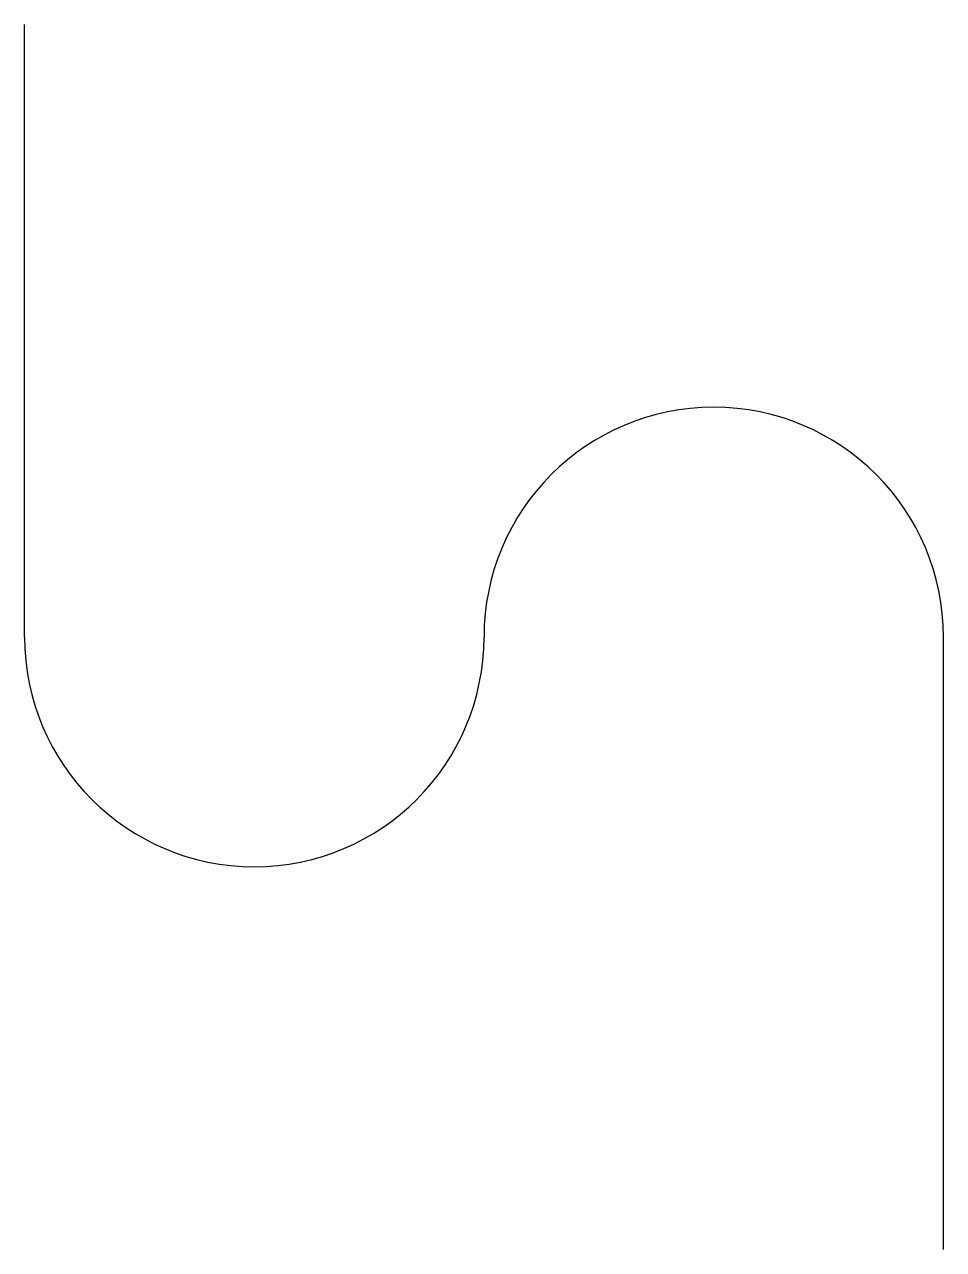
# Model space of a CAD drawing. Header units: millimetres. Extents: x -68 to 68, y -90 to 90.
import ezdxf

# ---------------------------------------------------------------- set-up
doc = ezdxf.new("R2010")
doc.units = ezdxf.units.MM

msp = doc.modelspace()

# ---------------------------------------------------------------- linework, layer by layer
at = {"color": 0, "linetype": 'ByBlock', "lineweight": -2}
for points in [[(-67.5, 0), (-67.5, 90)], [(67.5, -90), (67.5, 0)]]:
    msp.add_lwpolyline(points, dxfattribs=at)
for centre, start, end in [((33.75, 0), 0, 180), ((-33.75, 0), 180, 0)]:
    msp.add_arc(centre, 33.75, start, end, dxfattribs=at)

doc.saveas('drawing.dxf')
